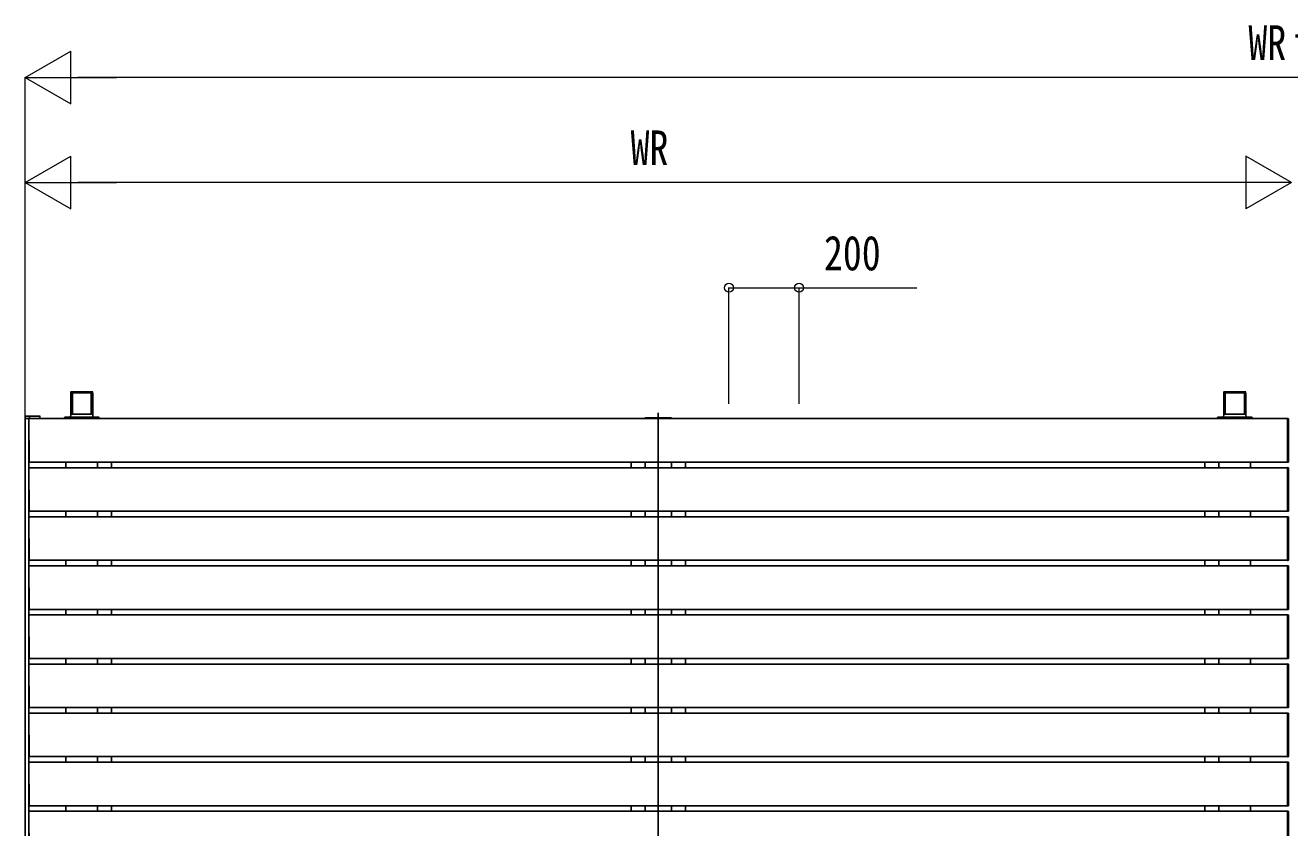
# Model space of a CAD drawing. Units: millimetres, scale not verified. Extents: x -12615 to 12615, y -8910 to 8910.
# Drawn here: x -10623 to -7017, y -3019 to -730 of the extents above; entities that cross this region are included whole.
import ezdxf
from ezdxf.enums import TextEntityAlignment as Align

# ---------------------------------------------------------------- set-up
doc = ezdxf.new("R2010")
doc.units = ezdxf.units.MM
doc.header["$LTSCALE"] = 50
for name, color, linetype in [('0-4_YKK_12', 2, 'Continuous'), ('0-5_YKK_13', 4, 'Continuous'), ('0-6_YKK_A1', 4, 'Continuous')]:
    doc.layers.add(name, color=color, linetype=linetype)
doc.layers.add('0-7_YKK_D', color=6, linetype='Continuous', lineweight=18)
doc.styles.add('ＭＳ ゴシック', font='')
doc.styles.get('ＭＳ ゴシック').set_extended_font_data('MS Gothic')

msp = doc.modelspace()

# ---------------------------------------------------------------- linework, layer by layer
at = {"layer": '0-4_YKK_12'}
msp.add_line((-8817.85, -1834.91), (-8817.85, -5381.28), dxfattribs=at)
at = {"layer": '0-5_YKK_13'}
for p, q in [((-8855.85, -1852), (-8855.76, -1850.44)), ((-8855.85, -1852), (-8779.85, -1852)), ((-8854.76, -1849.5), (-8780.95, -1849.5)), ((-8779.95, -1850.44), (-8779.85, -1852)), ((-7023.35, -1975), (-7023.35, -1853)), ((-7020.85, -1852.79), (-7020.85, -1853.09)), ((-7020.85, -1853.09), (-7020.85, -1974.91)), ((-7023.35, -1976.3), (-7023.35, -1975)), ((-7021.79, -1976.2), (-7023.35, -1976.3)), ((-7020.85, -1974.91), (-7020.85, -1975.21)), ((-7023.35, -2115), (-7023.35, -1993)), ((-7020.85, -1992.79), (-7020.85, -1993.09)), ((-7020.85, -1993.09), (-7020.85, -2114.91)), ((-7023.35, -2116.3), (-7023.35, -2115)), ((-7021.79, -2116.2), (-7023.35, -2116.3)), ((-7020.85, -2114.91), (-7020.85, -2115.21)), ((-7023.35, -2255), (-7023.35, -2133)), ((-7020.85, -2132.79), (-7020.85, -2133.09)), ((-7020.85, -2133.09), (-7020.85, -2254.91)), ((-7023.35, -2256.3), (-7023.35, -2255)), ((-7021.79, -2256.2), (-7023.35, -2256.3)), ((-7020.85, -2254.91), (-7020.85, -2255.21)), ((-7023.35, -2395), (-7023.35, -2273)), ((-7020.85, -2272.79), (-7020.85, -2273.09)), ((-7020.85, -2273.09), (-7020.85, -2394.91)), ((-7023.35, -2396.3), (-7023.35, -2395)), ((-7021.79, -2396.2), (-7023.35, -2396.3)), ((-7023.35, -2535), (-7023.35, -2413)), ((-7020.85, -2394.91), (-7020.85, -2395.21)), ((-7020.85, -2412.79), (-7020.85, -2413.09)), ((-7020.85, -2413.09), (-7020.85, -2534.91)), ((-7023.35, -2536.3), (-7023.35, -2535)), ((-7021.79, -2536.2), (-7023.35, -2536.3)), ((-7023.35, -2675), (-7023.35, -2553)), ((-7020.85, -2534.91), (-7020.85, -2535.21)), ((-7020.85, -2552.79), (-7020.85, -2553.09)), ((-7020.85, -2553.09), (-7020.85, -2674.91)), ((-7023.35, -2676.3), (-7023.35, -2675)), ((-7021.79, -2676.2), (-7023.35, -2676.3)), ((-7023.35, -2815), (-7023.35, -2693)), ((-7020.85, -2674.91), (-7020.85, -2675.21)), ((-7020.85, -2692.79), (-7020.85, -2693.09)), ((-7020.85, -2693.09), (-7020.85, -2814.91)), ((-7023.35, -2816.3), (-7023.35, -2815)), ((-7021.79, -2816.2), (-7023.35, -2816.3)), ((-7023.35, -2955), (-7023.35, -2833)), ((-7020.85, -2814.91), (-7020.85, -2815.21)), ((-7020.85, -2832.79), (-7020.85, -2833.09)), ((-7020.85, -2833.09), (-7020.85, -2954.91)), ((-7023.35, -2956.3), (-7023.35, -2955)), ((-7021.79, -2956.2), (-7023.35, -2956.3)), ((-7020.85, -2954.91), (-7020.85, -2955.21)), ((-7023.35, -3095), (-7023.35, -2973)), ((-7020.85, -2972.79), (-7020.85, -2973.09)), ((-7020.85, -2973.09), (-7020.85, -3094.91))]:
    msp.add_line(p, q, dxfattribs=at)
for points in [[(-7023.35, -1853), (-7023.35, -1851.7), (-7021.79, -1851.8)], [(-7023.35, -1993), (-7023.35, -1991.7), (-7021.79, -1991.8)], [(-7023.35, -2133), (-7023.35, -2131.7), (-7021.79, -2131.8)], [(-7023.35, -2273), (-7023.35, -2271.7), (-7021.79, -2271.8)], [(-7023.35, -2413), (-7023.35, -2411.7), (-7021.79, -2411.8)], [(-7023.35, -2553), (-7023.35, -2551.7), (-7021.79, -2551.8)], [(-7023.35, -2693), (-7023.35, -2691.7), (-7021.79, -2691.8)], [(-7023.35, -2833), (-7023.35, -2831.7), (-7021.79, -2831.8)], [(-7023.35, -2973), (-7023.35, -2971.7), (-7021.79, -2971.8)]]:
    msp.add_lwpolyline(points, dxfattribs=at)
for centre, start, end in [((-8854.76, -1850.5), 90, 176.5), ((-8780.95, -1850.5), 3.5, 90), ((-7021.85, -1852.79), 0, 86.5), ((-7021.85, -1975.21), 273.5, 0), ((-7021.85, -1992.79), 0, 86.5), ((-7021.85, -2115.21), 273.5, 0), ((-7021.85, -2132.79), 0, 86.5), ((-7021.85, -2255.21), 273.5, 0), ((-7021.85, -2272.79), 0, 86.5), ((-7021.85, -2395.21), 273.5, 0), ((-7021.85, -2412.79), 0, 86.5), ((-7021.85, -2535.21), 273.5, 0), ((-7021.85, -2552.79), 0, 86.5), ((-7021.85, -2675.21), 273.5, 0), ((-7021.85, -2692.79), 0, 86.5), ((-7021.85, -2815.21), 273.5, 0), ((-7021.85, -2832.79), 0, 86.5), ((-7021.85, -2955.21), 273.5, 0), ((-7021.85, -2972.79), 0, 86.5)]:
    msp.add_arc(centre, 1, start, end, dxfattribs=at)
at = {"layer": '0-6_YKK_A1'}
for p, q in [((-10493.1, -1781.59), (-10493.1, -1839.68)), ((-10492.74, -1775.62), (-10493.09, -1781.25)), ((-10431.46, -1775.16), (-10492.24, -1775.16)), ((-10490.59, -1781.59), (-10490.59, -1839.43)), ((-10490.33, -1777.16), (-10490.58, -1781.25)), ((-10490.33, -1777.16), (-10433.38, -1777.16)), ((-10489.35, -1779.17), (-10489.35, -1839.43)), ((-10488.35, -1778.23), (-10435.35, -1778.23)), ((-10488.35, -1778.23), (-10488.35, -1839.43)), ((-10435.35, -1778.23), (-10435.35, -1839.43)), ((-10434.35, -1779.17), (-10434.35, -1839.43)), ((-10433.38, -1777.16), (-10433.12, -1781.25)), ((-10433.12, -1781.25), (-10430.61, -1781.25)), ((-10433.11, -1781.59), (-10433.11, -1839.43)), ((-10430.6, -1781.59), (-10433.11, -1781.59)), ((-10430.96, -1775.62), (-10430.61, -1781.25)), ((-10430.6, -1781.59), (-10430.6, -1839.68)), ((-7205.1, -1781.59), (-7205.1, -1839.68)), ((-7204.74, -1775.62), (-7205.09, -1781.25)), ((-7143.46, -1775.16), (-7204.24, -1775.16)), ((-7202.59, -1781.59), (-7202.59, -1839.43)), ((-7202.33, -1777.16), (-7202.58, -1781.25)), ((-7202.33, -1777.16), (-7145.38, -1777.16)), ((-7201.35, -1779.17), (-7201.35, -1839.43)), ((-7200.35, -1778.23), (-7147.35, -1778.23)), ((-7146.35, -1779.17), (-7146.35, -1839.43)), ((-7145.38, -1777.16), (-7145.12, -1781.25)), ((-7145.11, -1781.59), (-7145.11, -1839.43)), ((-7142.96, -1775.62), (-7142.61, -1781.25)), ((-7142.6, -1781.59), (-7142.6, -1839.68)), ((-10622.85, -1852), (-10622.85, -1845.5)), ((-10622.85, -3517.4), (-10622.85, -1852)), ((-10622.85, -1852), (-10582.85, -1852)), ((-10621.85, -1852), (-10622.85, -1852)), ((-10621.85, -1844.5), (-10611.95, -1844.5)), ((-10612.85, -3517.4), (-10612.85, -1852)), ((-7023.35, -1852), (-10612.35, -1852)), ((-10609.95, -1844.5), (-10611.95, -1844.5)), ((-10609.55, -1852), (-10610.55, -1852)), ((-10609.95, -1844.5), (-10581.95, -1844.5)), ((-10511.47, -1852), (-10511.29, -1848.94)), ((-10510.29, -1848), (-10509.66, -1848)), ((-10493.44, -1840.37), (-10493.91, -1848)), ((-10431.26, -1839.43), (-10492.44, -1839.43)), ((-10431.26, -1839.43), (-10492.44, -1839.43)), ((-10492.44, -1839.43), (-10492.44, -1839.43)), ((-10431.26, -1839.43), (-10431.26, -1839.43)), ((-10429.79, -1848), (-10430.26, -1840.37)), ((-10412.23, -1852), (-10412.42, -1848.94)), ((-7223.47, -1852), (-7223.29, -1848.94)), ((-7222.29, -1848), (-7221.66, -1848)), ((-7205.44, -1840.37), (-7205.91, -1848)), ((-7143.26, -1839.43), (-7204.44, -1839.43)), ((-7143.26, -1839.43), (-7204.44, -1839.43)), ((-7204.44, -1839.43), (-7204.44, -1839.43)), ((-7143.26, -1839.43), (-7143.26, -1839.43)), ((-7141.79, -1848), (-7142.26, -1840.37)), ((-7124.23, -1852), (-7124.42, -1848.94)), ((-7023.35, -1976), (-7023.35, -1852)), ((-10507.05, -1976), (-10507.05, -1992)), ((-10416.65, -1976), (-10416.65, -1992)), ((-10376.65, -1992), (-10376.65, -1976)), ((-8895.35, -1976), (-8895.35, -1992)), ((-8855.35, -1976), (-8855.35, -1992)), ((-8780.35, -1976), (-8780.35, -1992)), ((-8740.35, -1976), (-8740.35, -1992)), ((-7259.05, -1992), (-7259.05, -1976)), ((-7219.05, -1976), (-7219.05, -1992)), ((-7128.65, -1976), (-7128.65, -1992)), ((-7023.35, -1992), (-10612.35, -1992)), ((-7023.35, -1992), (-7023.35, -2116)), ((-10507.05, -2116), (-10507.05, -2132)), ((-10416.65, -2116), (-10416.65, -2132)), ((-10376.65, -2132), (-10376.65, -2116)), ((-8895.35, -2116), (-8895.35, -2132)), ((-8855.35, -2116), (-8855.35, -2132)), ((-8780.35, -2116), (-8780.35, -2132)), ((-8740.35, -2116), (-8740.35, -2132)), ((-7259.05, -2132), (-7259.05, -2116)), ((-7219.05, -2116), (-7219.05, -2132)), ((-7128.65, -2116), (-7128.65, -2132)), ((-7023.35, -2132), (-10612.35, -2132)), ((-7023.35, -2256), (-7023.35, -2132)), ((-10507.05, -2256), (-10507.05, -2272)), ((-10416.65, -2256), (-10416.65, -2272)), ((-10376.65, -2272), (-10376.65, -2256)), ((-8895.35, -2256), (-8895.35, -2272)), ((-8855.35, -2256), (-8855.35, -2272)), ((-8780.35, -2256), (-8780.35, -2272)), ((-8740.35, -2256), (-8740.35, -2272)), ((-7259.05, -2272), (-7259.05, -2256)), ((-7219.05, -2256), (-7219.05, -2272)), ((-7128.65, -2256), (-7128.65, -2272)), ((-7023.35, -2272), (-10612.35, -2272)), ((-7023.35, -2396), (-7023.35, -2272)), ((-7023.35, -2412), (-10612.35, -2412)), ((-10507.05, -2396), (-10507.05, -2412)), ((-10416.65, -2396), (-10416.65, -2412)), ((-10376.65, -2412), (-10376.65, -2396)), ((-8895.35, -2396), (-8895.35, -2412)), ((-8855.35, -2396), (-8855.35, -2412)), ((-8780.35, -2396), (-8780.35, -2412)), ((-8740.35, -2396), (-8740.35, -2412)), ((-7259.05, -2412), (-7259.05, -2396)), ((-7219.05, -2396), (-7219.05, -2412)), ((-7128.65, -2396), (-7128.65, -2412)), ((-7023.35, -2536), (-7023.35, -2412)), ((-7023.35, -2552), (-10612.35, -2552)), ((-10507.05, -2536), (-10507.05, -2552)), ((-10416.65, -2536), (-10416.65, -2552)), ((-10376.65, -2552), (-10376.65, -2536)), ((-8895.35, -2536), (-8895.35, -2552)), ((-8855.35, -2536), (-8855.35, -2552)), ((-8780.35, -2536), (-8780.35, -2552)), ((-8740.35, -2536), (-8740.35, -2552)), ((-7259.05, -2552), (-7259.05, -2536)), ((-7219.05, -2536), (-7219.05, -2552)), ((-7128.65, -2536), (-7128.65, -2552)), ((-7023.35, -2676), (-7023.35, -2552)), ((-7023.35, -2692), (-10612.35, -2692)), ((-10507.05, -2676), (-10507.05, -2692)), ((-10416.65, -2676), (-10416.65, -2692)), ((-10376.65, -2692), (-10376.65, -2676)), ((-8895.35, -2676), (-8895.35, -2692)), ((-8855.35, -2676), (-8855.35, -2692)), ((-8780.35, -2676), (-8780.35, -2692)), ((-8740.35, -2676), (-8740.35, -2692)), ((-7259.05, -2692), (-7259.05, -2676)), ((-7219.05, -2676), (-7219.05, -2692)), ((-7128.65, -2676), (-7128.65, -2692)), ((-7023.35, -2816), (-7023.35, -2692)), ((-7023.35, -2832), (-10612.35, -2832)), ((-10507.05, -2816), (-10507.05, -2832)), ((-10416.65, -2816), (-10416.65, -2832)), ((-10376.65, -2832), (-10376.65, -2816)), ((-8895.35, -2816), (-8895.35, -2832)), ((-8855.35, -2816), (-8855.35, -2832)), ((-8780.35, -2816), (-8780.35, -2832)), ((-8740.35, -2816), (-8740.35, -2832)), ((-7259.05, -2832), (-7259.05, -2816)), ((-7219.05, -2816), (-7219.05, -2832)), ((-7128.65, -2816), (-7128.65, -2832)), ((-7023.35, -2956), (-7023.35, -2832)), ((-10507.05, -2956), (-10507.05, -2972)), ((-10416.65, -2956), (-10416.65, -2972)), ((-10376.65, -2972), (-10376.65, -2956)), ((-8895.35, -2956), (-8895.35, -2972)), ((-8855.35, -2956), (-8855.35, -2972)), ((-8780.35, -2956), (-8780.35, -2972)), ((-8740.35, -2956), (-8740.35, -2972)), ((-7259.05, -2972), (-7259.05, -2956)), ((-7219.05, -2956), (-7219.05, -2972)), ((-7128.65, -2956), (-7128.65, -2972)), ((-7023.35, -2972), (-10612.35, -2972)), ((-7023.35, -3096), (-7023.35, -2972))]:
    msp.add_line(p, q, dxfattribs=at)
for points in [[(-10610.95, -1845.44), (-10610.55, -1852), (-10611.54, -1852), (-10621.85, -1852)], [(-7023.35, -1976), (-10611.97, -1976), (-10612.35, -1852)], [(-10580.95, -1845.44), (-10580.55, -1852), (-10581.54, -1852), (-10609.55, -1852)], [(-10509.66, -1848), (-10414.04, -1848), (-10413.42, -1848)], [(-7221.66, -1848), (-7126.04, -1848), (-7125.42, -1848)], [(-7023.35, -2116), (-10611.97, -2116), (-10612.35, -1992)], [(-7023.35, -2256), (-10611.97, -2256), (-10612.35, -2132)], [(-7023.35, -2396), (-10611.97, -2396), (-10612.35, -2272)], [(-7023.35, -2536), (-10611.97, -2536), (-10612.35, -2412)], [(-7023.35, -2676), (-10611.97, -2676), (-10612.35, -2552)], [(-7023.35, -2816), (-10611.97, -2816), (-10612.35, -2692)], [(-7023.35, -2956), (-10611.97, -2956), (-10612.35, -2832)], [(-7023.35, -3096), (-10611.97, -3096), (-10612.35, -2972)]]:
    msp.add_lwpolyline(points, dxfattribs=at)
for centre, radius, start, end in [((-10621.85, -1845.5), 1, 90, 180), ((-10611.95, -1845.5), 1, 3.5, 90), ((-10581.95, -1845.5), 1, 3.5, 90), ((-10492.44, -1840.43), 1, 90, 176.48397), ((-10492.44, -1840.43), 0.999, 89.96394, 176.45762), ((-10431.26, -1840.43), 1, 3.51603, 90), ((-10431.26, -1840.43), 0.999, 3.54238, 90.03606), ((-7204.44, -1840.43), 1, 90, 176.48397), ((-7204.44, -1840.43), 0.999, 89.96394, 176.45762), ((-7143.26, -1840.43), 1, 3.51603, 90), ((-7143.26, -1840.43), 0.999, 3.54238, 90.03606)]:
    msp.add_arc(centre, radius, start, end, dxfattribs=at)
for centre, major_axis, ratio, start_param, end_param in [((-10493.06, -1781.22), (0.033, 0.5), 0.058294, 1.6269593, 2.4123574), ((-10492.24, -1775.66), (-0.407, 0.293), 0.996273, 5.3376209, 6.843095), ((-10490.55, -1781.22), (0.033, 0.5), 0.058294, 1.6269593, 2.4123574), ((-10488.35, -1779.17), (-1, 0), 0.946294, 4.712389, 6.2831853), ((-10435.35, -1779.17), (-1, 0), 0.946294, 3.1415927, 4.712389), ((-10433.16, -1781.22), (-0.033, 0.5), 0.058294, 3.8708279, 4.6562261), ((-10431.46, -1775.66), (-0.407, -0.293), 0.996273, 2.5816829, 4.087157), ((-10430.65, -1781.22), (-0.033, 0.5), 0.058294, 3.8708279, 4.6562261), ((-7205.06, -1781.22), (0.033, 0.5), 0.058294, 1.6269593, 2.4123574), ((-7204.24, -1775.66), (-0.407, 0.293), 0.996273, 5.3376209, 6.843095), ((-7202.55, -1781.22), (0.033, 0.5), 0.058294, 1.6269593, 2.4123574), ((-7200.35, -1779.17), (-1, 0), 0.946294, 4.712389, 6.2831853), ((-7147.35, -1779.17), (-1, 0), 0.946294, 3.1415927, 4.712389), ((-7145.16, -1781.22), (-0.033, 0.5), 0.058294, 3.8708279, 4.6562261), ((-7143.46, -1775.66), (-0.407, -0.293), 0.996273, 2.5816829, 4.087157), ((-7142.65, -1781.22), (-0.033, 0.5), 0.058294, 3.8708279, 4.6562261), ((-10510.29, -1849), (-1, 0), 0.996804, 4.712389, 6.1697389), ((-10510.29, -1849), (-0.712, -0.702), 0.999635, 5.3912728, 5.4437165), ((-10489.32, -1798), (3.12, 50), 0.003252, 3.0894297, 3.1417953), ((-10413.42, -1849), (-1, 0), 0.996804, 3.2550391, 4.712389), ((-10413.42, -1849), (-0.712, 0.702), 0.999635, 3.9810615, 4.0335052), ((-7222.29, -1849), (-1, 0), 0.996804, 4.712389, 6.1697389), ((-7222.29, -1849), (-0.712, -0.702), 0.999635, 5.3912728, 5.4437165), ((-7125.42, -1849), (-1, 0), 0.996804, 3.2550391, 4.712389), ((-7125.42, -1849), (-0.712, 0.702), 0.999635, 3.9810615, 4.0335052)]:
    msp.add_ellipse(centre, major_axis=major_axis, ratio=ratio, start_param=start_param, end_param=end_param, dxfattribs=at)
at = {"layer": '0-7_YKK_D'}
for p, q in [((-10622.76, -878.59), (-10492.86, -803.59)), ((-10492.86, -953.59), (-10492.86, -803.59)), ((-10622.76, -1342.39), (-10622.76, -877.59)), ((-10622.76, -878.59), (-10492.86, -953.59)), ((-10622.76, -878.59), (-10362.96, -878.59)), ((-3559.85, -878.59), (-10472.76, -878.59)), ((-10622.85, -1178.59), (-10492.95, -1103.59)), ((-10492.95, -1253.59), (-10492.95, -1103.59)), ((-7012.41, -1178.59), (-7142.32, -1103.59)), ((-7142.32, -1103.59), (-7142.32, -1253.59)), ((-10622.85, -1880.83), (-10622.85, -1177.59)), ((-10622.85, -1178.59), (-10492.95, -1253.59)), ((-10622.85, -1178.59), (-10363.04, -1178.59)), ((-7162.41, -1178.59), (-10472.85, -1178.59)), ((-7012.41, -1178.59), (-7272.22, -1178.59)), ((-7012.41, -1178.59), (-7142.32, -1253.59)), ((-8616.26, -1809.35), (-8616.26, -1477.59)), ((-8416.26, -1809.35), (-8416.26, -1477.59))]:
    msp.add_line(p, q, dxfattribs=at)
msp.add_lwpolyline([(-8616.26, -1478.59), (-8416.26, -1478.59), (-8080.46, -1478.59)], dxfattribs=at)
for centre in [(-8616.26, -1478.59), (-8416.26, -1478.59)]:
    msp.add_circle(centre, 12.75, dxfattribs=at)

# ---------------------------------------------------------------- texts
at = {"layer": '0-7_YKK_D', "style": 'ＭＳ ゴシック', "width": 0.8}
for s, p in [('WRｔ', (-7135.11, -858.59)), ('WR', (-8896.83, -1158.59)), ('200', (-8345.26, -1458.59))]:
    msp.add_text(s, height=98.97, dxfattribs=at).set_placement(p, align=Align.BOTTOM_LEFT)

doc.saveas('drawing.dxf')
